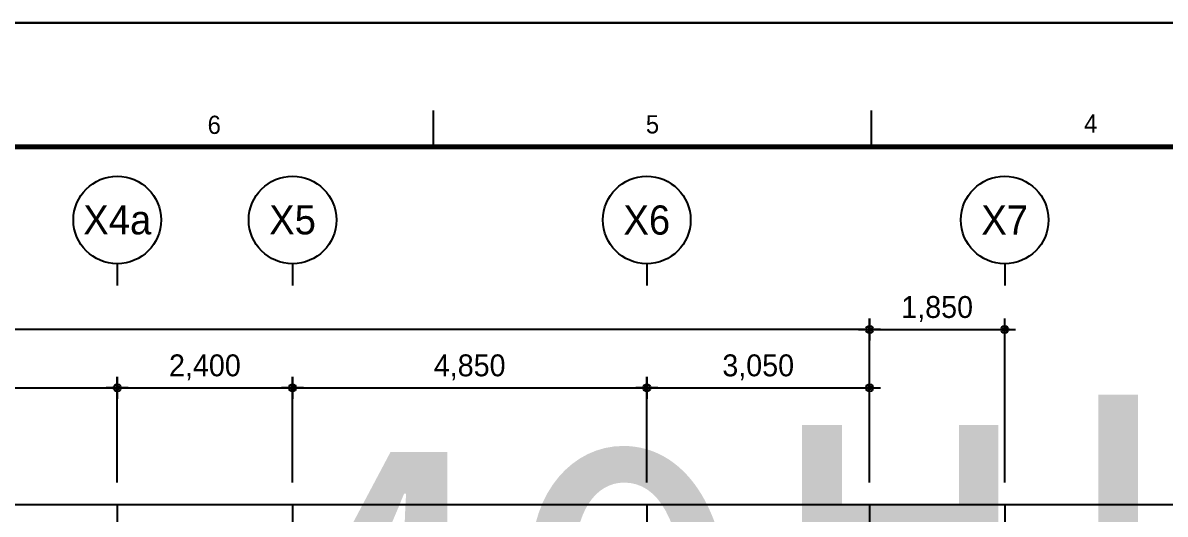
# Model space of a CAD drawing. Header units: millimetres. Extents: x 0 to 1390178, y 0 to 110113.
# Drawn here: x 552380 to 568019, y 52665 to 59400 of the extents above; entities that cross this region are included whole.
import ezdxf
from ezdxf.enums import TextEntityAlignment as Align
from ezdxf.xclip import XClip

# ---------------------------------------------------------------- set-up
doc = ezdxf.new("R2018")
doc.units = ezdxf.units.MM
doc.header["$LTSCALE"] = 100
doc.header["$XCLIPFRAME"] = 0
doc.linetypes.add('X - 평면도$0$CEN', pattern=[62, 60, -1, 0, -1])
doc.layers.get('DEFPOINTS').update_dxf_attribs({"color": 145})
for name, color, linetype in [('AA-XXXX-DIMS', 7, 'Continuous'), ('DIM', 7, 'Continuous'), ('X - SHEET$0$AA-BORD-FORM', 7, 'Continuous'), ('X - SHEET$0$AA-BORD-TEXT', 3, 'Continuous'), ('X - 평면도$0$A-CEN', 1, 'X - 평면도$0$CEN'), ('X - 평면도$0$AA-XXXX-CNTL', 1, 'X - 평면도$0$CEN')]:
    doc.layers.add(name, color=color, linetype=linetype)
doc.styles.add('HAUD01', font='Dotum.ttf')
doc.styles.get("Standard").update_dxf_attribs({"font": 'Dotum.ttf'})
doc.styles.add('X - SHEET$0$HAUD01', font='Dotum.ttf')
doc.dimstyles.new('HAUD-100', dxfattribs={"dimscale": 100, "dimtxt": 3, "dimasz": 1, "dimexe": 0, "dimexo": 3, "dimgap": 1, "dimtad": 1, "dimdec": 0, "dimdsep": 46, "dimlunit": 6, "dimtxsty": 'HAUD01', "dimblk": 'DIMDOT', "dimcen": 2.5, "dimdle": 1.5, "dimclrd": 7, "dimclre": 7, "dimclrt": 3, "dimadec": 0, "dimazin": 0, "dimtfac": 1, "dimtdec": 0, "dimtix": 1, "dimtmove": 2, "dimatfit": 3, "dimfxl": 1, "dimtvp": 1, "dimtolj": 1, "dimtzin": 0, "dimarcsym": 0})

# ---------------------------------------------------------------- blocks, each defined once
blk = doc.blocks.new('X - SHEET$0$HAUDsheetV')
at = {"layer": 'X - SHEET$0$AA-BORD-FORM', "color": 2}
for p, q in [((541, 577), (541, 582)), ((601, 577), (601, 582))]:
    blk.add_line(p, q, dxfattribs=at)
at = {"layer": 'X - SHEET$0$AA-BORD-FORM', "color": 1}
blk.add_lwpolyline([(1, 0), (841, 0), (841, 594), (1, 594)], close=True, dxfattribs=at)
at = {"layer": 'X - SHEET$0$AA-BORD-FORM', "color": 2, "const_width": 0.682}
blk.add_lwpolyline([(21, 17), (21, 577), (821, 577), (821, 17)], close=True, dxfattribs=at)
at = {"layer": 'X - SHEET$0$AA-BORD-TEXT', "color": 7, "style": 'X - SHEET$0$HAUD01'}
for s, p in [('6', (511, 580.02)), ('5', (571, 580.09)), ('4', (631, 580.19))]:
    blk.add_text(s, height=2.5, dxfattribs=at).set_placement(p, align=Align.MIDDLE_CENTER)
at = {"layer": 'X - SHEET$0$AA-BORD-TEXT', "color": 3, "style": 'X - SHEET$0$HAUD01'}
for tag, p in [('PJCode', (786, 567.94)), ('작성자', (786.11, 194.82)), ('검토자', (786.11, 181.82)), ('최종검토자', (786.11, 168.82)), ('승인자', (786.11, 155.82)), ('일자', (786.83, 144.02)), ('개정번호', (812, 65.92))]:
    blk.add_attdef(tag, text='', height=3, dxfattribs=at).set_placement(p, align=Align.MIDDLE_CENTER)
at = {"layer": 'X - SHEET$0$AA-BORD-TEXT', "color": 3, "lineweight": 30, "flags": 104}
blk.add_attdef('PJTitle', text='', height=4, dxfattribs=at).set_placement((787.25, 536.62), align=Align.MIDDLE_CENTER)
blk = doc.blocks.new('X - SHEET')
ref = blk.add_blockref('X - SHEET$0$HAUDsheetV', (-100, 0), dxfattribs=dict(xscale=100, yscale=100, zscale=100))
lines = blk.add_mtext('중랑구 상봉동 116-49번지 일원 2030 청년주택 \\P신축공사', dxfattribs={"layer": 'X - SHEET$0$AA-BORD-TEXT', "color": 3, "insert": (78625, 53662), "char_height": 5056.52, "attachment_point": 1})
ref.add_attrib('PJTitle', '', (78625, 53662), dxfattribs={"flags": 104}).embed_mtext(lines)
blk = doc.blocks.new('DIMDOT')
at = {"layer": 'AA-XXXX-DIMS'}
for p, q in [((-1.5, 0), (1.5, 0)), ((0, -1.5), (0, 1.5))]:
    blk.add_line(p, q, dxfattribs=at)
for radius in [0.5, 0.25]:
    blk.add_circle((0, 0), radius, dxfattribs=at)
blk = doc.blocks.new('*D343')
at = {"color": 7, "lineweight": -2, "transparency": 16777216}
for p, q in [((-44267, 35787), (-44267, 37887)), ((-3517, 37887), (-44167, 37887)), ((-3417, 35787), (-3417, 37887))]:
    blk.add_line(p, q, dxfattribs=at)
at = {"layer": 'DEFPOINTS', "color": 0, "transparency": 16777216}
for p in [(-44267, 37887), (-44267, 35487), (-3417, 35487, 0)]:
    blk.add_point(p, dxfattribs=at)
at = {"color": 7, "lineweight": -2, "transparency": 16777216, "xscale": 100, "yscale": 100, "zscale": 100, "rotation": 180}
blk.add_blockref('DIMDOT', (-44267, 37887), dxfattribs=at)
at = {"color": 7, "lineweight": -2, "transparency": 16777216, "xscale": 100, "yscale": 100, "zscale": 100}
blk.add_blockref('DIMDOT', (-3417, 37887), dxfattribs=at)
at = {"color": 3, "transparency": 16777216, "insert": (-23842, 38167), "char_height": 300, "attachment_point": 5, "style": 'HAUD01'}
blk.add_mtext('\\A1;40,850', dxfattribs=at)
blk = doc.blocks.new('*D346')
at = {"color": 7, "lineweight": -2, "transparency": 16777216}
for p, q in [((-19717, 35787), (-19717, 37087)), ((-19617, 37087), (-13817, 37087)), ((-13717, 35787), (-13717, 37087))]:
    blk.add_line(p, q, dxfattribs=at)
at = {"layer": 'DEFPOINTS', "color": 0, "transparency": 16777216}
for p in [(-13717, 37087), (-19717, 35487, 0), (-13717, 35487, 0)]:
    blk.add_point(p, dxfattribs=at)
at = {"color": 7, "lineweight": -2, "transparency": 16777216, "xscale": 100, "yscale": 100, "zscale": 100, "rotation": 180}
blk.add_blockref('DIMDOT', (-19717, 37087), dxfattribs=at)
at = {"color": 7, "lineweight": -2, "transparency": 16777216, "xscale": 100, "yscale": 100, "zscale": 100}
blk.add_blockref('DIMDOT', (-13717, 37087), dxfattribs=at)
at = {"color": 3, "transparency": 16777216, "insert": (-16717, 37367), "char_height": 300, "attachment_point": 5, "style": 'HAUD01'}
blk.add_mtext('\\A1;6,000', dxfattribs=at)
blk = doc.blocks.new('*D347')
at = {"color": 7, "lineweight": -2, "transparency": 16777216}
for p, q in [((-11317, 35787), (-11317, 37087)), ((-11217, 37087), (-6567, 37087)), ((-6467, 35787), (-6467, 37087))]:
    blk.add_line(p, q, dxfattribs=at)
at = {"layer": 'DEFPOINTS', "color": 0, "transparency": 16777216}
for p in [(-6467, 37087), (-11317, 35487, 0), (-6467, 35487, 0)]:
    blk.add_point(p, dxfattribs=at)
at = {"color": 7, "lineweight": -2, "transparency": 16777216, "xscale": 100, "yscale": 100, "zscale": 100, "rotation": 180}
blk.add_blockref('DIMDOT', (-11317, 37087), dxfattribs=at)
at = {"color": 7, "lineweight": -2, "transparency": 16777216, "xscale": 100, "yscale": 100, "zscale": 100}
blk.add_blockref('DIMDOT', (-6467, 37087), dxfattribs=at)
at = {"color": 3, "transparency": 16777216, "insert": (-8892, 37367), "char_height": 300, "attachment_point": 5, "style": 'HAUD01'}
blk.add_mtext('\\A1;4,850', dxfattribs=at)
blk = doc.blocks.new('*D348')
at = {"color": 7, "lineweight": -2, "transparency": 16777216}
for p, q in [((-6467, 35787), (-6467, 37087)), ((-6367, 37087), (-3517, 37087)), ((-3417, 35787), (-3417, 37087))]:
    blk.add_line(p, q, dxfattribs=at)
at = {"layer": 'DEFPOINTS', "color": 0, "transparency": 16777216}
for p in [(-3417, 37087), (-6467, 35487, 0), (-3417, 35487)]:
    blk.add_point(p, dxfattribs=at)
at = {"color": 7, "lineweight": -2, "transparency": 16777216, "xscale": 100, "yscale": 100, "zscale": 100, "rotation": 180}
blk.add_blockref('DIMDOT', (-6467, 37087), dxfattribs=at)
at = {"color": 7, "lineweight": -2, "transparency": 16777216, "xscale": 100, "yscale": 100, "zscale": 100}
blk.add_blockref('DIMDOT', (-3417, 37087), dxfattribs=at)
at = {"color": 3, "transparency": 16777216, "insert": (-4942, 37367), "char_height": 300, "attachment_point": 5, "style": 'HAUD01'}
blk.add_mtext('\\A1;3,050', dxfattribs=at)
blk = doc.blocks.new('*D377')
at = {"color": 7, "lineweight": -2, "transparency": 16777216}
for p, q in [((-13717, 35787), (-13717, 37087)), ((-13617, 37087), (-11417, 37087)), ((-11317, 35787), (-11317, 37087))]:
    blk.add_line(p, q, dxfattribs=at)
at = {"layer": 'DEFPOINTS', "color": 0, "transparency": 16777216}
for p in [(-11317, 37087), (-13717, 35487), (-11317, 35487)]:
    blk.add_point(p, dxfattribs=at)
at = {"color": 7, "lineweight": -2, "transparency": 16777216, "xscale": 100, "yscale": 100, "zscale": 100, "rotation": 180}
blk.add_blockref('DIMDOT', (-13717, 37087), dxfattribs=at)
at = {"color": 7, "lineweight": -2, "transparency": 16777216, "xscale": 100, "yscale": 100, "zscale": 100}
blk.add_blockref('DIMDOT', (-11317, 37087), dxfattribs=at)
at = {"color": 3, "transparency": 16777216, "insert": (-12517, 37367), "char_height": 300, "attachment_point": 5, "style": 'HAUD01'}
blk.add_mtext('\\A1;2,400', dxfattribs=at)
blk = doc.blocks.new('*D378')
at = {"color": 7, "lineweight": -2, "transparency": 16777216}
for p, q in [((-3417, 35787), (-3417, 37887)), ((-3317, 37887), (-1667, 37887)), ((-1567, 35787), (-1567, 37887))]:
    blk.add_line(p, q, dxfattribs=at)
at = {"layer": 'DEFPOINTS', "color": 0, "transparency": 16777216}
for p in [(-1567, 37887), (-3417, 35487, 0), (-1567, 35487)]:
    blk.add_point(p, dxfattribs=at)
at = {"color": 7, "lineweight": -2, "transparency": 16777216, "xscale": 100, "yscale": 100, "zscale": 100}
for p, rotation in [((-3417, 37887), 179.9997536240117), ((-1567, 37887), 359.9997536240117)]:
    blk.add_blockref('DIMDOT', p, dxfattribs=dict(at, rotation=rotation))
at = {"color": 3, "transparency": 16777216, "insert": (-2492, 38167), "char_height": 300, "attachment_point": 5, "rotation": 359.9998, "style": 'HAUD01'}
blk.add_mtext('\\A1;1,850', dxfattribs=at)
blk = doc.blocks.new('X - 평면도$0$A$C9949ff83')
at = {"layer": 'DEFPOINTS'}
for points in [[(0, 59400), (84000, 59400), (84000, 0), (0, 0)], [(2000, 1700), (75000, 1700), (75000, 57700), (2000, 57700)]]:
    blk.add_lwpolyline(points, close=True, dxfattribs=at)
blk = doc.blocks.new('X - 평면도', base_point=(-475.4, -286.7))
at = {"layer": 'DEFPOINTS'}
blk.add_lwpolyline([(783286.2, 68689.6), (844213.6, 68689.6), (844213.6, 22495.2), (783286.2, 22495.2)], close=True, dxfattribs=at)
at = {"layer": 'X - 평면도$0$A-CEN', "color": 5}
blk.add_line((837072, 68689.6), (837072, 22495.2), dxfattribs=at)
at = {"layer": 'X - 평면도$0$AA-XXXX-CNTL'}
for p, q in [((824922, 68689.6), (824922, 42623.1)), ((827322, 68689.6), (827322, 22495.2)), ((832172, 68689.6), (832172, 22495.2)), ((835222, 68689.6), (835222, 22495.2))]:
    blk.add_line(p, q, dxfattribs=at)
blk.add_blockref('X - 평면도$0$A$C9949ff83', (775249.9, 15892.4))
blk = doc.blocks.new('지상부 치수 1')
at = {"layer": 'DIM'}
for p, q in [((-13717.2, 38787.4, 0), (-13717.2, 38487.4, 0)), ((-11317.2, 38787.4, 0), (-11317.2, 38487.4, 0)), ((-6467.2, 38787.4, 0), (-6467.2, 38487.4, 0)), ((-1567.2, 38787.4, 0), (-1567.2, 38487.4, 0))]:
    blk.add_line(p, q, dxfattribs=at)
for centre in [(-13717.2, 39387.4, 0), (-11317.2, 39387.4, 0), (-6467.2, 39387.4, 0), (-1567.2, 39387.4, 0)]:
    blk.add_circle(centre, 600, dxfattribs=at)
at = {"layer": 'DIM', "style": 'HAUD01'}
for s, p in [('X4a', (-13717.2, 39387.4, 0)), ('X5', (-11317.2, 39387.4, 0)), ('X6', (-6467.2, 39387.4, 0)), ('X7', (-1567.2, 39387.4, 0))]:
    blk.add_text(s, height=400, dxfattribs=at).set_placement(p, align=Align.MIDDLE)
dim = blk.add_linear_dim(base=(-44267.3, 37887.4, 0), p1=(-3417.3, 35487.4), p2=(-44267.3, 35487.4, 0), dimstyle='HAUD-100')
dim.commit()
dim.dimension.update_dxf_attribs({"geometry": '*D343', "text_midpoint": (-23842.3, 38166.5, 0)})
for p1, p2, distance, picture, middle in [((-3417.3, 35487.4, 0), (-1567.2, 35487.4), 2400, '*D378', (-2492.2, 38166.5)), ((-13717.2, 35487.4), (-11317.2, 35487.4), 1600, '*D377', (-12517.2, 37366.5))]:
    dim = blk.add_aligned_dim(p1=p1, p2=p2, distance=distance, dimstyle='HAUD-100')
    dim.commit()
    dim.dimension.update_dxf_attribs({"geometry": picture, "text_midpoint": middle})
for base, p1, p2, picture, middle in [((-13717.2, 37087.4, 0), (-19717.2, 35487.4), (-13717.2, 35487.4), '*D346', (-16717.2, 37366.5, 0)), ((-6467.2, 37087.4, 0), (-11317.2, 35487.4), (-6467.2, 35487.4), '*D347', (-8892.2, 37366.5, 0)), ((-3417.3, 37087.4, 0), (-6467.2, 35487.4), (-3417.3, 35487.4, 0), '*D348', (-4942.2, 37366.5, 0))]:
    dim = blk.add_linear_dim(base=base, p1=p1, p2=p2, angle=180, dimstyle='HAUD-100')
    dim.commit()
    dim.dimension.update_dxf_attribs({"geometry": picture, "text_midpoint": middle})

msp = doc.modelspace()

# ---------------------------------------------------------------- block references
ref = msp.add_blockref('X - 평면도', (-271725.3, -16179.1))
XClip(ref).set_block_clipping_path([(775249.9173510048, 15892.4063044167), (859249.9173510048, 75292.4063044167)])

# ---------------------------------------------------------------- next in the draw order: block references
for name, p in [('X - SHEET', (420000, 0)), ('X - SHEET', (504000, 0)), ('지상부 치수 1', (567389.3, 17309.8))]:
    msp.add_blockref(name, p)

doc.saveas('drawing.dxf')
